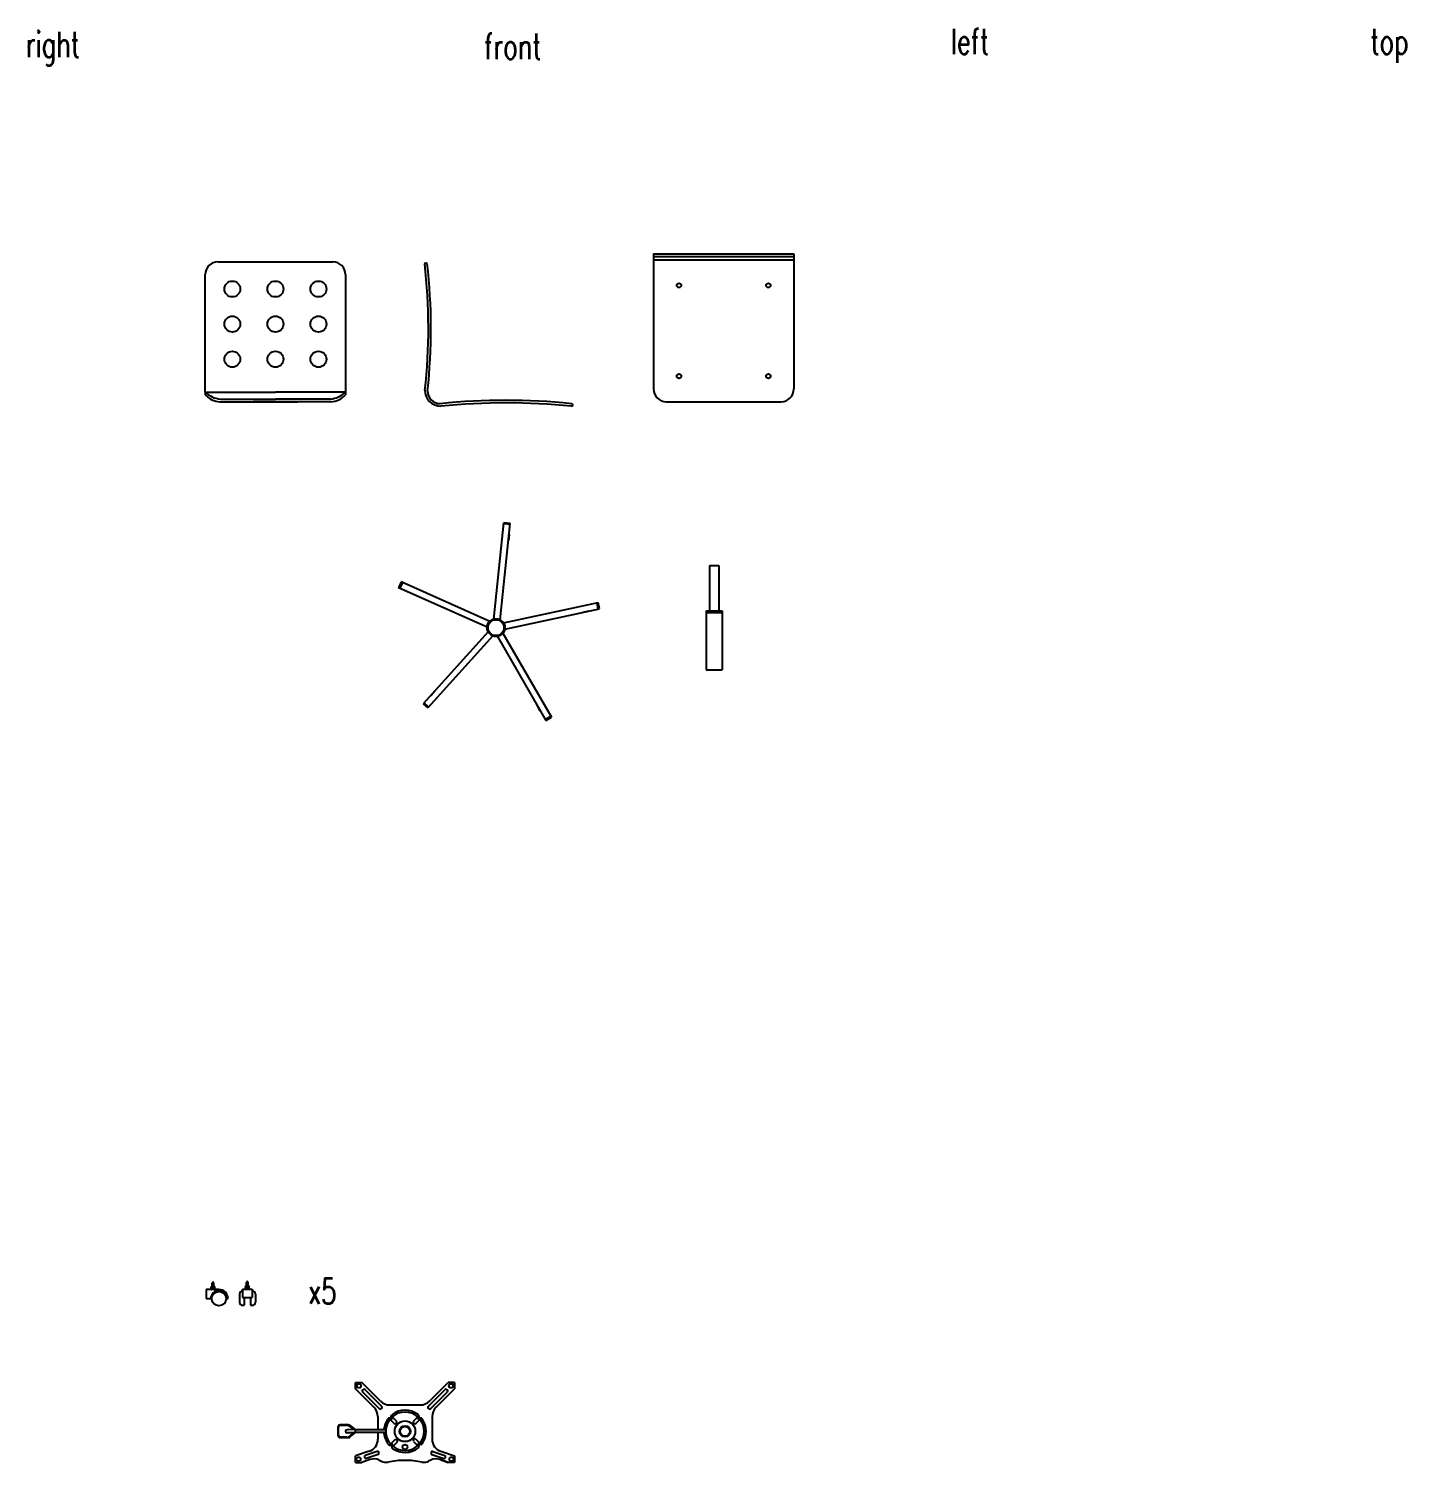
# Model space of a CAD drawing. Header units: millimetres. Extents: x 1638 to 3729, y -103 to 619.
# Drawn here: x 2806.3 to 3238.2, y -103.3 to 346.2 of the extents above; entities that cross this region are included whole.
import ezdxf

# ---------------------------------------------------------------- set-up
doc = ezdxf.new("R2010")
doc.units = ezdxf.units.MM
doc.header["$LTSCALE"] = 100
doc.linetypes.add('CONTINUA', pattern=[0])
doc.layers.get('0').update_dxf_attribs({"plot": 0})
doc.layers.add('PGF-ARREDO', color=73, linetype='Continuous')
doc.styles.add('dim', font='romans.shx', dxfattribs={"width": 0.7})

msp = doc.modelspace()

# ---------------------------------------------------------------- linework, layer by layer
at = {"layer": 'PGF-ARREDO', "color": 0, "linetype": 'CONTINUA', "ltscale": 0.1}
for p, q in [((3002.17, 275.55), (3046.17, 275.55)), ((3002.17, 275.55), (3002.17, 233.21)), ((3002.17, 274.73), (3046.17, 274.73)), ((3046.17, 275.55), (3046.17, 233.21)), ((2930.61, 272.67), (2931.01, 272.67)), ((3002.17, 273.67), (3046.17, 273.67)), ((2861.62, 232.21), (2883.62, 232.21)), ((2861.62, 232.21), (2861.62, 231.41)), ((2866.4, 230.01), (2883.62, 230.01)), ((2905.62, 232.21), (2883.62, 232.21)), ((2900.85, 230.01), (2883.62, 230.01)), ((2905.62, 232.21), (2905.62, 231.41)), ((2866.24, 229.21), (2883.62, 229.21)), ((2883.62, 229.21), (2876.62, 229.21)), ((2901, 229.21), (2883.62, 229.21)), ((2883.62, 229.21), (2890.62, 229.21)), ((3006.17, 229.21), (3042.17, 229.21))]:
    msp.add_line(p, q, dxfattribs=at)
at = {"layer": 'PGF-ARREDO', "color": 0}
for p, q in [((2865.62, 273.04), (2901.62, 273.04)), ((2861.62, 232.21), (2861.62, 269.04)), ((2905.62, 269.04), (2905.62, 232.21))]:
    msp.add_line(p, q, dxfattribs=at)
at = {"layer": 'PGF-ARREDO', "color": 7, "linetype": 'CONTINUA', "ltscale": 0.1}
for p, q in [((2952.06, 161.09), (2955.23, 191.29)), ((2954.05, 160.88), (2957.22, 191.08)), ((2957.18, 190.68), (2955.19, 190.89)), ((2957.22, 191.08), (2955.23, 191.29)), ((2956.86, 187.62), (2956.65, 185.63)), ((3019.67, 177.9), (3019.67, 163.61)), ((3019.67, 177.9), (3022.67, 177.9)), ((3022.67, 177.9), (3022.67, 163.61)), ((2923.05, 172.71), (2922.24, 170.88)), ((2949.98, 158.53), (2922.24, 170.88)), ((2923.42, 172.55), (2922.61, 170.72)), ((2950.8, 160.36), (2923.05, 172.71)), ((2955.13, 159.9), (2984.84, 166.22)), ((2955.55, 157.95), (2985.25, 164.26)), ((2981.84, 163.54), (2979.89, 163.12)), ((2984.86, 164.18), (2984.45, 166.13)), ((2985.25, 164.26), (2984.84, 166.22)), ((3018.67, 163.61), (3023.67, 163.61)), ((3018.67, 163.61), (3018.67, 145.11)), ((3018.67, 163.61), (3018.67, 163.11)), ((3018.67, 163.11), (3023.67, 163.11)), ((3023.67, 163.61), (3023.67, 145.11)), ((2950.29, 157.11), (2929.97, 134.54)), ((2951.77, 155.77), (2931.45, 133.2)), ((2953.22, 155.62), (2968.41, 129.32)), ((2954.95, 156.62), (2970.14, 130.32)), ((3018.67, 145.11), (3023.67, 145.11)), ((2930.23, 134.84), (2931.72, 133.5)), ((2932.3, 137.13), (2933.64, 138.61)), ((2929.97, 134.54), (2931.45, 133.2)), ((2966.66, 132.33), (2965.66, 134.07)), ((2968.21, 129.66), (2969.94, 130.66)), ((2968.41, 129.32), (2970.14, 130.32)), ((2969.27, 129.82), (2969.07, 130.16)), ((2861.91, -49.12), (2861.91, -51.97)), ((2865.91, -49.12), (2861.91, -49.12)), ((2863.44, -48.62), (2863.44, -48.32)), ((2863.44, -48.82), (2863.44, -49.02)), ((2864.04, -48.22), (2863.54, -48.22)), ((2863.54, -48.72), (2864.54, -48.72)), ((2864.54, -48.72), (2863.54, -48.72)), ((2864.54, -49.12), (2863.54, -49.12)), ((2863.8, -48.22), (2863.8, -47)), ((2863.8, -47), (2864.29, -47)), ((2863.8, -47.1), (2864.29, -47.1)), ((2864.04, -48.22), (2864.54, -48.22)), ((2864.29, -48.22), (2864.29, -47)), ((2864.64, -48.62), (2864.64, -48.32)), ((2864.64, -48.82), (2864.64, -49.02)), ((2873.34, -48.96), (2873.34, -51.59)), ((2873.34, -48.96), (2876.34, -48.96)), ((2874.24, -48.46), (2874.24, -48.16)), ((2874.24, -48.66), (2874.24, -48.86)), ((2874.84, -48.06), (2874.34, -48.06)), ((2874.34, -48.56), (2875.34, -48.56)), ((2875.34, -48.56), (2874.34, -48.56)), ((2875.34, -48.96), (2874.34, -48.96)), ((2874.6, -48.06), (2874.6, -46.84)), ((2874.6, -46.84), (2875.08, -46.84)), ((2874.6, -46.94), (2875.08, -46.94)), ((2874.84, -48.06), (2875.34, -48.06)), ((2875.08, -48.06), (2875.08, -46.84)), ((2875.44, -48.46), (2875.44, -48.16)), ((2875.44, -48.66), (2875.44, -48.86)), ((2876.34, -48.96), (2876.34, -51.59)), ((2861.91, -51.97), (2863.36, -51.97)), ((2868.46, -51.97), (2868.76, -51.97)), ((2872.34, -50.56), (2872.34, -53.06)), ((2873.34, -49.56), (2873.34, -49.56)), ((2873.34, -51.59), (2876.34, -51.59)), ((2873.84, -51.59), (2873.84, -54.06)), ((2875.84, -51.59), (2875.84, -54.06)), ((2876.34, -49.56), (2876.34, -49.56)), ((2877.34, -50.56), (2877.34, -53.06)), ((2873.34, -54.06), (2873.84, -54.06)), ((2875.84, -54.06), (2876.34, -54.06)), ((2908.75, -80.28), (2908.75, -78.28)), ((2908.75, -78.28), (2910.75, -78.28)), ((2908.75, -78.28), (2908.75, -80.28)), ((2908.75, -78.28), (2910.75, -78.28)), ((2908.75, -78.28), (2908.75, -80.28)), ((2914.58, -86.11), (2908.75, -80.28)), ((2916.58, -84.11), (2910.75, -78.28)), ((2916.98, -85.8), (2911.62, -80.44)), ((2931.51, -85.8), (2936.87, -80.44)), ((2931.92, -84.11), (2937.75, -78.28)), ((2933.92, -86.11), (2939.75, -80.28)), ((2937.75, -78.28), (2939.75, -78.28)), ((2939.75, -78.28), (2937.75, -78.28)), ((2939.75, -78.28), (2939.75, -80.28)), ((2939.75, -78.28), (2939.75, -80.28)), ((2911.68, -81.91), (2910.91, -81.15)), ((2916.27, -86.51), (2911.68, -81.91)), ((2919.4, -85.28), (2929.09, -85.28)), ((2932.22, -86.51), (2936.82, -81.91)), ((2936.82, -81.91), (2937.58, -81.15)), ((2915.75, -88.93), (2915.75, -93.14)), ((2920.85, -91.09), (2919.19, -89.43)), ((2921.56, -90.38), (2919.88, -88.71)), ((2926.93, -90.38), (2928.61, -88.71)), ((2927.64, -91.09), (2929.31, -89.43)), ((2932.75, -88.93), (2932.75, -96.04)), ((2908.61, -93.03), (2906.08, -93.04)), ((2908.61, -94.05), (2906.08, -94.04)), ((2918.23, -93.14), (2908.75, -93.14)), ((2908.75, -93.94), (2908.75, -93.14)), ((2918.23, -93.94), (2908.75, -93.94)), ((2915.75, -93.94), (2915.75, -96.04)), ((2918.13, -92.94), (2917.72, -92.94)), ((2918.13, -94.14), (2917.72, -94.14)), ((2921.09, -96.23), (2919.41, -97.9)), ((2921.8, -96.94), (2920.13, -98.6)), ((2926.94, -96.7), (2928.61, -98.37)), ((2927.64, -95.99), (2929.31, -97.65)), ((2913.03, -99.83), (2908.75, -101.28)), ((2908.75, -103.28), (2908.75, -101.28)), ((2908.75, -103.28), (2910.75, -103.28)), ((2913.24, -102.43), (2910.75, -103.28)), ((2915.48, -99.85), (2911.74, -101.13)), ((2915.8, -100.8), (2912.06, -102.08)), ((2916.19, -102.59), (2916.9, -102.91)), ((2932.3, -102.59), (2931.59, -102.91)), ((2932.69, -100.8), (2936.43, -102.08)), ((2933.02, -99.85), (2936.75, -101.13)), ((2937.75, -103.28), (2935.25, -102.43)), ((2935.25, -102.43), (2937.75, -103.28)), ((2935.47, -99.83), (2939.75, -101.28)), ((2939.75, -103.28), (2937.75, -103.28)), ((2939.75, -101.28), (2939.75, -103.28)), ((2939.75, -103.28), (2939.75, -101.28))]:
    msp.add_line(p, q, dxfattribs=at)
at = {"layer": 'PGF-ARREDO', "color": 4, "linetype": 'CONTINUA', "ltscale": 0.1}
for p, q in [((2903.23, -92.24), (2903.23, -94.84)), ((2903.39, -94.86), (2903.39, -92.23)), ((2906.04, -91.73), (2903.89, -91.73)), ((2906.21, -91.54), (2903.93, -91.54)), ((2906.97, -92.05), (2907.81, -92.72)), ((2906.97, -95.03), (2907.81, -94.36)), ((2907.14, -91.86), (2908.75, -93.14)), ((2907.14, -95.22), (2908.75, -93.94)), ((2906.04, -95.36), (2903.89, -95.36)), ((2903.93, -95.54), (2906.21, -95.54))]:
    msp.add_line(p, q, dxfattribs=at)
at = {"layer": 'PGF-ARREDO', "color": 0, "linetype": 'CONTINUA', "ltscale": 0.1}
for centre, radius in [((2870.12, 264.54), 2.5), ((2883.62, 264.54), 2.5), ((2897.12, 264.54), 2.5), ((3010.17, 265.67), 0.7), ((3038.17, 265.67), 0.7), ((2870.12, 253.54), 2.5), ((2883.62, 253.54), 2.5), ((2897.12, 253.54), 2.5), ((2870.12, 242.54), 2.5), ((2883.62, 242.54), 2.5), ((2897.12, 242.54), 2.5), ((3010.17, 237.21), 0.7), ((3038.17, 237.21), 0.7)]:
    msp.add_circle(centre, radius, dxfattribs=at)
at = {"layer": 'PGF-ARREDO', "color": 4, "linetype": 'CONTINUA', "ltscale": 0.1}
for centre, radius in [((2952.78, 158.38), 2.8), ((2952.78, 158.38), 2.5), ((2924.25, -93.54), 3.23), ((2924.25, -93.54), 1.75), ((2924.25, -93.54), 1.5)]:
    msp.add_circle(centre, radius, dxfattribs=at)
at = {"layer": 'PGF-ARREDO', "color": 7, "linetype": 'CONTINUA', "ltscale": 0.1}
for centre, radius in [((2865.91, -51.97), 2.25), ((2909.8, -79.32), 0.65), ((2938.69, -79.32), 0.65), ((2924.25, -98.46), 0.75), ((2909.69, -102.29), 0.65), ((2938.8, -102.29), 0.65)]:
    msp.add_circle(centre, radius, dxfattribs=at)
at = {"layer": 'PGF-ARREDO', "color": 0}
for centre, start, end in [((2865.62, 269.04), 90, 180), ((2901.62, 269.04), 0, 90)]:
    msp.add_arc(centre, 4, start, end, dxfattribs=at)
at = {"layer": 'PGF-ARREDO', "color": 0, "linetype": 'CONTINUA', "ltscale": 0.1}
for centre, radius, start, end in [((2930.61, 272.47), 0.2, 90, 186.2512), ((2755.29, 252.22), 176.29, 353.6763, 6.5906), ((2931.01, 272.47), 0.2, 6.2335, 90), ((2754.27, 252.12), 178.11, 353.7088, 6.5694), ((2867.4, 238.46), 8.51, 227.2738, 263.2426), ((2866.41, 235.51), 6.31, 220.6087, 268.4559), ((2899.85, 238.46), 8.51, 276.7574, 312.7262), ((2900.83, 235.51), 6.31, 271.5441, 319.3913), ((2935.5, 232.8), 5, 180, 270), ((2935.3, 232.6), 4, 180, 270), ((2955.87, 28.14), 201.51, 84.1414, 95.8586), ((3006.17, 233.21), 4, 180, 270), ((3042.17, 233.21), 4, 270, 0), ((2955.97, 28.85), 200, 84.1316, 95.8684), ((2976.44, 228.2), 0.4, 270, 90)]:
    msp.add_arc(centre, radius, start, end, dxfattribs=at)
at = {"layer": 'PGF-ARREDO', "color": 7, "linetype": 'CONTINUA', "ltscale": 0.1}
for centre, radius, start, end in [((2865.91, -51.97), 2.55, 0, 180), ((2863.54, -48.32), 0.1, 90, 180), ((2863.54, -48.62), 0.1, 180, 270), ((2863.54, -48.82), 0.1, 90, 180), ((2863.54, -49.02), 0.1, 180, 270), ((2864.04, -47.04), 0.246, 9.3312, 170.6688), ((2864.54, -48.32), 0.1, 0, 90), ((2864.54, -48.62), 0.1, 270, 0), ((2864.54, -48.82), 0.1, 360, 90), ((2864.54, -49.02), 0.1, 270, 360), ((2865.91, -51.97), 2.85, 0, 90), ((2874.34, -48.16), 0.1, 90, 180), ((2874.34, -48.46), 0.1, 180, 270), ((2874.34, -48.66), 0.1, 90, 180), ((2874.34, -48.86), 0.1, 180, 270), ((2874.84, -46.88), 0.246, 9.3312, 170.6688), ((2875.34, -48.16), 0.1, 0, 90), ((2875.34, -48.46), 0.1, 270, 0), ((2875.34, -48.66), 0.1, 360, 90), ((2875.34, -48.86), 0.1, 270, 360), ((2873.34, -50.56), 1, 90, 180), ((2873.34, -53.06), 1, 180, 270), ((2876.34, -50.56), 1, 360, 90), ((2876.34, -53.06), 1, 270, 360), ((2911.35, -80.88), 0.512, 57.302, 212.6428), ((2937.15, -80.88), 0.512, 327.3572, 122.698), ((2919.4, -81.28), 4, 225, 270), ((2929.09, -81.28), 4, 270, 315), ((2911.75, -88.93), 4, 0, 45), ((2916.55, -86.08), 0.512, 237.302, 32.6428), ((2924.25, -93.54), 6.64, 143.839, 174.8178), ((2924.25, -93.54), 6.03, 141.3501, 174.2918), ((2919.29, -89.92), 0.5, 84.8546, 143.839), ((2919.38, -88.91), 0.512, 264.8546, 7.996), ((2919.63, -90.26), 0.5, 84.8546, 101.4018), ((2919.73, -89.26), 0.512, 264.8546, 7.996), ((2920.38, -88.77), 0.5, 129.0116, 187.996), ((2924.25, -93.54), 6.64, 50.9884, 129.0116), ((2924.25, -93.54), 6.03, 48.1682, 131.8318), ((2920.73, -89.11), 0.5, 173.0353, 187.996), ((2927.77, -89.11), 0.5, 352.004, 6.9647), ((2928.77, -89.26), 0.512, 172.004, 275.1454), ((2928.11, -88.77), 0.5, 352.004, 50.9884), ((2929.12, -88.91), 0.512, 172.004, 275.1454), ((2928.86, -90.26), 0.5, 78.5982, 95.1454), ((2924.25, -93.54), 6.03, 321.3792, 38.6499), ((2929.21, -89.92), 0.5, 36.161, 95.1454), ((2924.25, -93.54), 6.64, 323.8656, 36.161), ((2931.94, -86.08), 0.512, 147.3572, 302.698), ((2936.75, -88.93), 4, 135, 180), ((2906.11, -93.54), 0.501, 93.1372, 266.8628), ((2924.25, -93.54), 6.64, 174.8178, 175.6172), ((2917.72, -93.04), 0.1, 90, 175.6172), ((2924.25, -93.54), 6.64, 175.6172, 176.5478), ((2924.25, -93.54), 6.64, 183.4522, 185.1822), ((2924.25, -93.54), 6.64, 183.4522, 184.3828), ((2917.72, -94.04), 0.1, 184.3828, 270), ((2924.25, -93.54), 6.64, 185.1822, 219.0116), ((2918.13, -93.04), 0.1, 355.3233, 90), ((2918.13, -94.04), 0.1, 270, 4.6767), ((2924.25, -93.54), 6.03, 174.2918, 185.7082), ((2924.25, -93.54), 6.03, 176.1981, 184.6767), ((2924.25, -93.54), 6.03, 175.3233, 176.1981), ((2924.25, -93.54), 6.03, 183.8019, 184.6767), ((2924.25, -93.54), 6.03, 185.7082, 221.8318), ((2921.21, -90.74), 0.5, 225, 45), ((2927.29, -90.74), 0.5, 135, 315), ((2911.75, -96.04), 4, 288.6822, 0), ((2919.47, -97.41), 0.5, 219.0116, 277.996), ((2919.61, -98.41), 0.512, 354.8546, 97.996), ((2919.82, -97.06), 0.5, 263.0353, 277.996), ((2919.96, -98.06), 0.512, 354.8546, 97.996), ((2920.62, -98.5), 0.5, 174.8546, 233.839), ((2924.25, -93.54), 6.64, 233.839, 309.0373), ((2920.97, -98.15), 0.5, 174.8546, 191.4018), ((2924.25, -93.54), 6.03, 231.3501, 311.8666), ((2921.44, -96.58), 0.5, 315, 135), ((2927.29, -96.34), 0.5, 45, 225), ((2928.77, -97.82), 0.512, 84.8546, 187.996), ((2927.77, -97.96), 0.5, 353.0353, 7.996), ((2928.12, -98.31), 0.5, 309.0116, 7.996), ((2929.12, -98.17), 0.512, 84.8546, 187.996), ((2928.86, -96.82), 0.5, 264.8546, 281.4018), ((2929.21, -97.16), 0.5, 264.8546, 323.839), ((2936.75, -96.04), 4, 180, 251.3178), ((2912, -101.57), 0.512, 121.1321, 276.4729), ((2914.52, -106.22), 4, 65.3654, 108.6822), ((2915.53, -100.36), 0.512, 301.1321, 96.4729), ((2918.57, -99.28), 4, 245.3654, 258.2885), ((2918.37, -100.26), 3, 258.2885, 281.1947), ((2924.25, -129.97), 27.29, 90, 101.1947), ((2924.25, -129.97), 27.29, 78.8053, 90), ((2930.13, -100.26), 3, 258.8053, 281.7115), ((2929.92, -99.28), 4, 281.7115, 294.6346), ((2933.97, -106.22), 4, 71.3178, 114.6346), ((2932.96, -100.36), 0.512, 83.5271, 238.8679), ((2936.49, -101.57), 0.512, 263.5271, 58.8679)]:
    msp.add_arc(centre, radius, start, end, dxfattribs=at)
at = {"layer": 'PGF-ARREDO', "color": 4, "linetype": 'CONTINUA', "ltscale": 0.1}
for centre, radius, start, end in [((2903.93, -92.24), 0.7, 90, 180), ((2903.89, -92.23), 0.5, 90, 180), ((2906.04, -93.23), 1.5, 51.6068, 90), ((2906.21, -93.04), 1.5, 51.6068, 90), ((2908.75, -91.54), 1.5, 231.6068, 264.9014), ((2908.75, -95.54), 1.5, 95.0986, 128.3932), ((2903.93, -94.84), 0.7, 180, 270), ((2903.89, -94.86), 0.5, 180, 270), ((2906.04, -93.86), 1.5, 270, 308.3932), ((2906.21, -94.04), 1.5, 270, 308.3932)]:
    msp.add_arc(centre, radius, start, end, dxfattribs=at)

# ---------------------------------------------------------------- texts
at = {"color": 2, "style": 'dim', "width": 0.7}
for s, p in [('left', (3095.38, 338.15)), ('top', (3226.91, 338.15)), ('right', (2805.3, 337.2)), ('front', (2949.05, 336.61)), ('x5', (2893.87, -53.62))]:
    msp.add_text(s, height=8, dxfattribs=at).set_placement(p)

doc.saveas('drawing.dxf')
